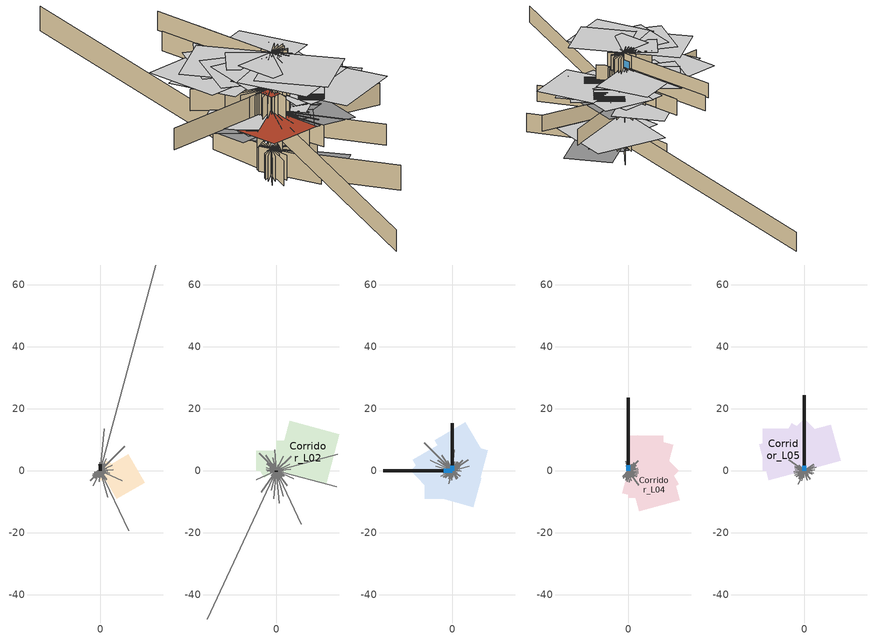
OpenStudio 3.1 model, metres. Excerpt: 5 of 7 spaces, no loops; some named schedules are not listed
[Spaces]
Corridor_L01
 floor adiabatic (3_Floor_Interior-Concrete): 3.04,0 3.04,-3.04 0,-3.04 0,0 z0; 2.99,0.8 3.8,-2.19 0.8,-2.99 0,0 z0; 9.06,5.23 14.3,-3.83 5.23,-9.06 0,0 z0; 2.84,2.84 5.68,0 2.84,-2.84 0,0 z0; 1.83,3.18 5.01,1.34 3.18,-1.83 0,0 z0
 wall outside (2_Wall_MetalFrame): 0,0 0,2.04 z0:4.27
 wall adiabatic (2_Wall_Interior-WoodFrame): 0,0 -1.01,-0.09 / 0,0 -1.97,-0.53 / 0,0 -2.4,-1.12 / 0,0 -2.53,-1.77 / 0,0 -3.26,-3.26 / 0,0 -1.76,-2.52 / 0,0 -2.24,-4.8 / 0,0 -0.61,-2.28 / 0,0 -0.32,-3.64 / 0,0 0.18,-2.06 / 0,0 2.31,-8.63 / 0,0 9.08,-19.46 / 0,0 2.1,-3 / 0,0 0.84,-0.84 / 0,0 1.43,-1 / 0,0 7.12,-3.32 / 0,0 3.09,-0.83 / 0,0 2.33,-0.2 / 0,0 4.12,0.36 / 0,0 2.04,0.55 / 0,0 3.82,1.78 / 0,0 1.42,0.99 / 0,0 7.93,7.93 / 0,0 1.59,2.28 / 0,0 1.81,3.89 / 0,0 17.79,66.41 / 0,0 1.19,13.54 / 0,0 -0.24,2.76 / 0,0 -0.57,2.14 z0:4.27
Corridor_L02
 floor to Corridor_L01 (3_Floor_Interior-WoodFrame): 4.3,16.05 20.36,11.75 16.05,-4.3 0,0 z7.32; 9.68,9.68 9.68,0 0,0 0,9.68 z7.32
 floor adiabatic (3_Floor_Interior-WoodFrame): 4.61,7.99 6.3,1.69 0,0 -1.69,6.3 z7.32; 0.59,2.2 1.39,0.81 0,0 -0.81,1.39 z7.32; 0,4.12 2.06,2.06 0,0 -2.06,2.06 z7.32; -0.94,3.49 1.28,2.21 0,0 -2.21,1.28 z7.32; -2.9,5.03 1.06,3.97 0,0 -3.97,1.06 z7.32; 0,6.46 0,0 -6.46,0 -6.46,6.46 z7.32; -0.71,2.65 0,0 -2.65,-0.71 -3.35,1.94 z7.32; -2.24,3.88 0,0 -3.88,-2.24 -6.13,1.64 z7.32
 wall outside (2_Wall_MetalFrame): 0,0 0,-0.34 z7.32:8.25
 wall adiabatic (2_Wall_Interior-WoodFrame): 0,0 -1.07,2.29 / 0,0 -3.49,4.98 / 0,0 -5.55,5.55 / 0,0 -3.09,2.17 / 0,0 -2.12,0.99 / 0,0 -3.32,0.89 / 0,0 -3.34,0.29 / 0,0 -2.88,-0.25 / 0,0 -2.04,-0.55 / 0,0 -6.47,-3.02 / 0,0 -1.14,-0.8 / 0,0 -1.61,-1.61 / 0,0 -4.86,-6.94 / 0,0 -22.34,-47.91 / 0,0 -1.7,-6.33 / 0,0 -0.79,-9.01 / 0,0 0.92,-10.51 / 0,0 2.2,-8.2 / 0,0 8.07,-17.31 / 0,0 3.45,-4.93 / 0,0 1.97,-1.97 / 0,0 2.52,-1.76 / 0,0 5.66,-2.64 / 0,0 19.45,-5.21 / 0,0 2.23,-0.2 / 0,0 4.69,0.41 / 0,0 19.86,5.32 / 0,0 4.31,2.01 / 0,0 0.61,0.43 / 0,0 4.73,4.73 / 0,0 2.15,4.6 / 0,0 0.52,1.96 / 0,0 0.05,0.63 / 0,0 -0.6,6.81 / 0,0 -1.11,4.14 z7.32:10.97; 0,0 0.19,0.27 z7.32:9.57
 roof outside (4_Roof_WoodFrame): 0,-9.87 0,0 -9.87,0 -9.87,-9.87 z10.97
Corridor_L03
 floor adiabatic (3_Floor_Interior-WoodFrame): -6.76,6.76 0,0 -6.76,-6.76 -13.52,0 z10.97; -3.72,1 0,0 -1,-3.72 -4.71,-2.72 z10.97; 0,0 1.24,-4.61 -3.38,-5.85 -4.61,-1.24 z10.97; 0,0 2.43,-4.21 -1.78,-6.63 -4.21,-2.43 z10.97; 0,0 2.3,-2.3 0,-4.6 -2.3,-2.3 z10.97; 0,0 4.38,-2.53 1.85,-6.91 -2.53,-4.38 z10.97; 0,0 9.28,-2.49 6.79,-11.77 -2.49,-9.28 z10.97; 3.62,0 3.62,-3.62 0,-3.62 0,0 z10.97; 5.62,1.51 7.13,-4.11 1.51,-5.62 0,0 z10.97; 2.21,2.21 4.42,0 2.21,-2.21 0,0 z10.97; 1.64,2.83 4.47,1.2 2.83,-1.64 0,0 z10.97; 2.4,8.96 11.36,6.56 8.96,-2.4 0,0 z10.97; 1.31,1.31 1.31,0 0,0 0,1.31 z10.97; 3.63,6.28 4.96,1.33 0,0 -1.33,4.96 z10.97; 0,5.97 2.98,2.98 0,0 -2.98,2.98 z10.97; -0.53,1.98 0.72,1.25 0,0 -1.25,0.72 z10.97; -0.51,0.88 0.19,0.7 0,0 -0.7,0.19 z10.97; 0,2.18 0,0 -2.18,0 -2.18,2.18 z10.97; -0.27,1.01 0,0 -1.01,-0.27 -1.29,0.74 z10.97; -1.56,1.56 0,0 -1.56,-1.56 -3.12,0 z10.97; -1.86,1.07 0,0 -1.07,-1.86 -2.93,-0.78 z10.97; -5.41,1.45 0,0 -1.45,-5.41 -6.86,-3.96 z10.97; 0,0 0,-2.39 -2.39,-2.39 -2.39,0 z10.97; 0,0 0.61,-2.29 -1.68,-2.91 -2.29,-0.61 z10.97; 0,0 0.97,-1.68 -0.71,-2.65 -1.68,-0.97 z10.97; 0,0 4.66,-4.66 0,-9.33 -4.66,-4.66 z10.97; 0,0 0.84,-0.49 0.36,-1.33 -0.49,-0.84 z10.97
 floor to Corridor_L02 (3_Floor_Interior-WoodFrame): -6.57,3.79 0,0 -3.79,-6.57 -10.37,-2.78 z10.97; 0,0 0,-9 -9,-9 -9,0 z10.97; 4.84,2.8 7.64,-2.05 2.8,-4.84 0,0 z10.97; 4.18,15.6 9.89,5.71 0,0 -5.71,9.89 z10.97; -4.7,8.13 0,0 -8.13,-4.7 -12.83,3.44 z10.97
 wall outside (2_Wall_WoodFrame): 0,0 -2.44,0 / 0,0 -1.71,0 / 0,0 -3.21,0 / 0,0 -0.7,0 / 0,0 -3.61,0 / 0,0 -1.96,0 / 0,0 -4.93,0 / 0,0 -2.01,0 / 0,0 -22.39,0 / 0,0 -2.52,0 / 0,0 -2.34,0 / 0,0 0,9.25 / 0,0 0,15.33 / 0,0 0,14.67 z10.97:14.63
 wall adiabatic (2_Wall_Interior-WoodFrame): 0,0 -0.37,0.79 / 0,0 -3.48,4.97 / 0,0 -9.02,9.02 / 0,0 -4.72,3.3 / 0,0 -7.09,3.3 / 0,0 -5.41,1.45 / 0,0 -2.54,0.22 / 0,0 -2.25,-0.2 / 0,0 -3.02,-0.81 / 0,0 -3.07,-1.43 / 0,0 -2.95,-2.06 / 0,0 -2.23,-2.23 / 0,0 -1.31,-1.87 / 0,0 -1.23,-2.64 / 0,0 -1.13,-4.23 / 0,0 -0.26,-3.02 / 0,0 0.19,-2.14 / 0,0 0.26,-0.98 / 0,0 1.29,-2.76 / 0,0 1.72,-2.46 / 0,0 1.26,-1.26 / 0,0 2.52,-1.76 / 0,0 1.51,-0.71 / 0,0 0.81,-0.22 / 0,0 2.81,-0.25 / 0,0 2.31,0.2 / 0,0 5.38,1.44 / 0,0 2.4,1.12 / 0,0 5.12,3.59 / 0,0 3.31,3.31 / 0,0 1.87,2.67 / 0,0 1.33,2.86 / 0,0 0.78,2.93 / 0,0 0.59,6.75 / 0,0 -0.15,1.7 / 0,0 -0.28,1.03 / 0,0 -1.49,3.2 / 0,0 -1.94,2.77 / 0,0 -2.23,2.23 / 0,0 -2.52,1.76 / 0,0 -1.47,0.68 / 0,0 -1.7,0.46 / 0,0 -3.09,0.27 / 0,0 -3.02,-0.26 / 0,0 -1.88,-0.5 / 0,0 -3.74,-1.74 / 0,0 -2.97,-2.08 z10.97:14.63
 window (1_Win_Storefront): 0,0 -1.48,0 / 0,0 -1.48,0 / 0,0 -1.48,0 / 0,0 -1.48,0 z10.97:12.46; 0,0 -2.5,0 / 0,0 -2.75,0 / 0,0 -2.21,0 z10.97:13.41; 0,0 -1.61,0 / 0,0 -1.61,0 / 0,0 -1.61,0 / 0,0 -1.61,0 / 0,0 -1.61,0 / 0,0 -1.61,0 / 0,0 -1.61,0 / 0,0 -1.61,0 / 0,0 -1.61,0 / 0,0 -1.61,0 / 0,0 -1.61,0 / 0,0 -1.61,0 / 0,0 0,1.61 / 0,0 0,1.61 / 0,0 0,1.61 / 0,0 0,1.61 / 0,0 0,1.61 / 0,0 0,1.61 / 0,0 0,1.61 / 0,0 0,1.61 / 0,0 0,1.61 / 0,0 0,1.61 / 0,0 0,1.61 / 0,0 0,1.61 / 0,0 0,1.61 / 0,0 0,1.61 z10.97:12.59; 0,0 0,1.52 / 0,0 0,1.52 z10.97:12.49
 roof outside (4_Roof_WoodFrame): 0,-0.72 0,0 -0.72,0 -0.72,-0.72 z14.63; 0,-2.58 0,0 -2.58,0 -2.58,-2.58 z14.63
Corridor_L04
 floor to Corridor_L03 (3_Floor_Interior-WoodFrame): 0,0 7.33,-1.96 5.37,-9.3 -1.96,-7.33 z14.33; 8.7,0 8.7,-8.7 0,-8.7 0,0 z14.33; 13.06,3.5 16.57,-9.56 3.5,-13.06 0,0 z14.33; 10.34,5.97 16.31,-4.37 5.97,-10.34 0,0 z14.33; 8.13,8.13 16.26,0 8.13,-8.13 0,0 z14.33; 1.95,3.38 5.33,1.43 3.38,-1.95 0,0 z14.33; 3.07,11.45 14.51,8.38 11.45,-3.07 0,0 z14.33; 11.24,11.24 11.24,0 0,0 0,11.24 z14.33
 wall outside (2_Wall_WoodFrame): 0,0 0,3.37 / 0,0 0,2.06 / 0,0 0,23.5 / 0,0 0,5.18 / 0,0 0,9.7 / 0,0 0,15.4 / 0,0 0,16.09 z14.33:17.68
 wall adiabatic (2_Wall_Interior-WoodFrame): 0,0 -1.89,-1.89 / 0,0 -1.7,-2.42 / 0,0 -1,-2.15 / 0,0 -0.85,-3.17 / 0,0 -0.31,-3.55 / 0,0 0.33,-3.76 / 0,0 0.86,-3.2 / 0,0 1.03,-2.2 / 0,0 3.36,-4.79 / 0,0 1.97,-1.97 / 0,0 2.71,-1.9 / 0,0 2.88,-1.34 / 0,0 3.2,-0.86 / 0,0 3.21,-0.28 / 0,0 3.25,0.28 / 0,0 3.07,0.82 / 0,0 2.17,1.01 / 0,0 2.5,1.75 / 0,0 3.25,3.25 / 0,0 1.83,2.61 / 0,0 0.95,2.04 / 0,0 0.28,1.03 / 0,0 0.27,3.14 / 0,0 -0.16,1.87 / 0,0 -0.83,3.11 / 0,0 -0.74,1.59 / 0,0 -0.51,0.72 z14.33:17.68
 window (1_Win_Storefront): 0,0 0,1.7 z14.33:16.03; 0,0 0,1.61 / 0,0 0,1.61 / 0,0 0,1.61 / 0,0 0,1.61 / 0,0 0,1.61 / 0,0 0,1.61 / 0,0 0,1.61 / 0,0 0,1.61 / 0,0 0,1.61 / 0,0 0,1.61 / 0,0 0,1.61 / 0,0 0,1.61 / 0,0 0,1.61 / 0,0 0,1.61 / 0,0 0,1.61 / 0,0 0,1.61 / 0,0 0,1.61 / 0,0 0,1.61 / 0,0 0,1.61 / 0,0 0,1.61 / 0,0 0,1.61 / 0,0 0,1.61 / 0,0 0,1.61 / 0,0 0,1.61 / 0,0 0,1.61 / 0,0 0,1.61 z14.33:15.94; 0,0 0,1.48 z14.33:15.81; 0,0 0,1.52 / 0,0 0,1.52 z14.33:15.84
Corridor_L05
 floor to Corridor_L04 (3_Floor_Interior-WoodFrame): 8.58,14.87 11.73,3.14 0,0 -3.14,11.73 z17.55; 2.65,9.88 6.26,3.62 0,0 -3.62,6.26 z17.55; 0,16.76 8.38,8.38 0,0 -8.38,8.38 z17.55; -4.11,15.35 5.62,9.73 0,0 -9.73,5.62 z17.55; -5.37,9.3 1.96,7.33 0,0 -7.33,1.96 z17.55; 0,13.53 0,0 -13.53,0 -13.53,13.53 z17.55; -3.09,11.53 0,0 -11.53,-3.09 -14.62,8.44 z17.55
 wall outside (2_Wall_WoodFrame): 0,0 0,2.14 / 0,0 0,24.43 / 0,0 0,5.38 / 0,0 0,16.72 / 0,0 0,10.09 / 0,0 0,16 z17.55:20.78
 wall adiabatic (2_Wall_Interior-WoodFrame): 0,0 -1.79,1.79 / 0,0 -4.98,3.49 / 0,0 -3.12,1.45 / 0,0 -3.19,0.86 / 0,0 -2.88,0.25 / 0,0 -3.43,-0.3 / 0,0 -3.24,-0.87 / 0,0 -3.07,-1.43 / 0,0 -2.71,-1.9 / 0,0 -1.76,-1.76 / 0,0 -1.82,-2.6 / 0,0 -2.02,-4.33 / 0,0 -0.86,-3.2 / 0,0 -0.2,-2.33 / 0,0 0.1,-1.11 / 0,0 0.85,-3.16 / 0,0 0.82,-1.77 / 0,0 1.92,-2.74 / 0,0 1.29,-1.29 / 0,0 0.75,-0.52 / 0,0 2.52,-1.18 / 0,0 2.97,-0.8 / 0,0 2.46,-0.21 / 0,0 3.4,0.3 / 0,0 3.79,1.02 / 0,0 3.12,1.45 / 0,0 3.03,2.12 z17.55:20.78
 window (1_Win_Storefront): 0,0 0,1.61 / 0,0 0,1.61 / 0,0 0,1.61 / 0,0 0,1.61 / 0,0 0,1.61 / 0,0 0,1.61 / 0,0 0,1.61 / 0,0 0,1.61 / 0,0 0,1.61 / 0,0 0,1.61 / 0,0 0,1.61 / 0,0 0,1.61 / 0,0 0,1.61 / 0,0 0,1.61 / 0,0 0,1.61 / 0,0 0,1.61 / 0,0 0,1.61 / 0,0 0,1.61 / 0,0 0,1.61 / 0,0 0,1.61 / 0,0 0,1.61 / 0,0 0,1.61 / 0,0 0,1.61 / 0,0 0,1.61 / 0,0 0,1.61 / 0,0 0,1.61 z17.55:19.16; 0,0 0,1.48 z17.55:19.03; 0,0 0,1.52 / 0,0 0,1.52 z17.55:19.07
 ceiling to Corridor_L06: -10.51,-6.07 0,0 -6.07,10.51 -16.59,4.44 z20.78; -5.11,-5.11 0,0 -5.11,5.11 -10.23,0 z20.78; -5.93,-10.26 0,0 -10.26,5.93 -16.19,-4.34 z20.78; -2.91,-10.85 0,0 -10.85,2.91 -13.76,-7.95 z20.78; 0,-7.59 0,0 -7.59,0 -7.59,-7.59 z20.78; -9.56,-16.57 3.5,-13.06 0,0 -13.06,-3.5 z20.78; -4.37,-16.31 5.97,-10.34 0,0 -10.34,-5.97 z20.78
[Site]
SAN JOSE INTL: Latitude {deg}=37.34; Longitude {deg}=-121.95; Time Zone {hr}=-8; Elevation {m}=15.5448
[SizingPeriod:DesignDay] Barometric Pressure {Pa}=101146; Wind Speed {m/s}=2.4; Sky Clearness=0; Rain Indicator=0; Snow Indicator=0; Day of Month=21; Daylight Saving Time Indicator=0; Humidity Indicating Type=Wetbulb; Dry-Bulb Temperature Range Modifier Type=DefaultMultipliers
Name | Maximum Dry-Bulb Temperature {C} | Daily Dry-Bulb Temperature Range {deltaC} | Humidity Indicating Conditions at Maximum Dry-Bulb | Wind Direction {deg} | Month | Day Type | Solar Model Indicator | ASHRAE Taub | ASHRAE Taud
SAN JOSE INTL Ann Htg 99.6% Condns DB | 2.2 | 0 | 2.2 | 150 | 12 | WinterDesignDay | ASHRAEClearSky
SAN JOSE INTL  June .4% Condns DB=>MCWB | 35 | 11.8 | 19.8 | 330 | 6 | SummerDesignDay | ASHRAETau | 0.363 | 2.418
SAN JOSE INTL  July .4% Condns DB=>MCWB | 34.8 | 11.7 | 20.7 | 330 | 7 | SummerDesignDay | ASHRAETau | 0.367 | 2.418
SAN JOSE INTL  August .4% Condns DB=>MCWB | 34.4 | 11.6 | 19.3 | 330 | 8 | SummerDesignDay | ASHRAETau | 0.35 | 2.459
[Site:WaterMainsTemperature]
Calculation Method=Schedule; Temperature Schedule=WaterMainCZ04
[Building]
<Name>Freedom Circle - Building A</Name>: North Axis {deg}=45
[Material]
Name | Roughness | Thickness {m} | Conductivity {W/m-K} | Density {kg/m3} | Specific Heat {J/kg-K} | Thermal Absorptance | Solar Absorptance | Visible Absorptance
Air Cavity 4in or more | Smooth | 0.1524 | 0.940308 | 1.28148 | 1004.832
Board_5/8in Gypsum; Board_5/8in Gypsum 1; Board_5/8in Gypsum 2; Board_5/8in Gypsum 3; Board_5/8in Gypsum 4; Board_5/8in Gypsum 5; Board_5/8in Gypsum 6; Board_5/8in Gypsum 7 | MediumRough | 0.016002 | 0.158656 | 640.739 | 1130.436 | 0.9 | 0.7 | 0.8
Board_1/2in Plywood; Board_1/2in Plywood 1 | Smooth | 0.0127 | 0.11544 | 480.554 | 1884.06
Finishes_3/4in Flooring | MediumRough | 0.01905 | 0.0455183 | 288.332 | 1381.644 | 0.9 | 0.7 | 0.8
Finishes_Interior Walls | MediumRough | 0.00635 | 0.0735562 | 464.535 | 1884.06 | 0.9 | 0.7 | 0.8
Finishes_1/4in Roofing | MediumRough | 0.00635 | 0.240918 | 2075.99 | 1507.248 | 0.83 | 0.35 | 0.83
Finishes_Stucco; Finishes_Stucco 1 | MediumRough | 0.022352 | 0.700948 | 1855.1 | 837.36 | 0.9 | 0.7 | 0.8
Roof/Floor_6in Concrete | Smooth | 0.1524 | 1.9514 | 2239.06 | 921.096 | 0.9 | 0.7 | 0.8
Vapor Permeable Felt; Vapor Permeable Felt 1 | Smooth | 0.003302 | 0.299936 | 230.666 | 1256.04
[Material:NoMass] Roughness=Smooth
Name | Thermal Resistance {m2-K/W}
Roof/Floor_Wood Frame R-19 | 3.12545
Roof/Floor_Wood Frame R-38 | 5.39175
Wall_Wood Frame R-19; Wall_Wood Frame R-19 1 | 2.06248
Wall_Wood Frame R-21 | 2.15747
[Construction]
2_Wall_Interior-WoodFrame: Board_5/8in Gypsum, Wall_Wood Frame R-19, Board_5/8in Gypsum
2_Wall_MetalFrame: Finishes_Stucco, Board_5/8in Gypsum 1, Wall_Wood Frame R-21, Board_5/8in Gypsum 2, Board_5/8in Gypsum 3
2_Wall_WoodFrame: Finishes_Stucco 1, Vapor Permeable Felt, Wall_Wood Frame R-19 1, Board_5/8in Gypsum 4, Board_5/8in Gypsum 5
3_Floor_Interior-WoodFrame: Finishes_Interior Walls, Board_1/2in Plywood, Roof/Floor_Wood Frame R-19, Board_5/8in Gypsum 6
3_Floor_Interior-Concrete: Finishes_3/4in Flooring, Roof/Floor_6in Concrete
4_Roof_WoodFrame: Finishes_1/4in Roofing, Vapor Permeable Felt 1, Board_1/2in Plywood 1, Air Cavity 4in or more, Roof/Floor_Wood Frame R-38, Board_5/8in Gypsum 7
1_Win_Storefront: 1_Win_Storefront Material
[WindowMaterial:SimpleGlazingSystem]
1_Win_Storefront Material: U-Factor {W/m2-K}=2.32809; Solar Heat Gain Coefficient=0.26; Visible Transmittance=0.46
[Space]
Name | Building Story | Thermal Zone | Design Specification Outdoor Air Object
Corridor_L01 | Corridor_Level_01 | TZ-Corridor_L01 | TZ-Corridor_L01 Design Specification Outdoor Air
Corridor_L02 | Corridor_Level_02 | TZ-Corridor_L02 | TZ-Corridor_L02 Design Specification Outdoor Air
Corridor_L03 | Corridor_Level_03 | TZ-Corridor_L03 | TZ-Corridor_L03 Design Specification Outdoor Air
Corridor_L04 | Corridor_Level_04 | TZ-Corridor_L04 | TZ-Corridor_L04 Design Specification Outdoor Air
Corridor_L05 | Corridor_Level_05 | TZ-Corridor_L05 | TZ-Corridor_L05 Design Specification Outdoor Air
[ThermalZone] Multiplier=1; Use Ideal Air Loads=No
Name | Volume {m3} | Thermostat
TZ-Corridor_L01 | 674.119 | TZ-Corridor_L01 Thermostat
TZ-Corridor_L02 | 1888.82 | TZ-Corridor_L02 Thermostat
TZ-Corridor_L03 | 3576.36 | TZ-Corridor_L03 Thermostat
TZ-Corridor_L04 | 2926.55 | TZ-Corridor_L04 Thermostat
TZ-Corridor_L05 | 2740.47 | TZ-Corridor_L05 Thermostat
[BuildingStory]
Corridor_Level_01; Corridor_Level_02; Corridor_Level_03; Corridor_Level_04; Corridor_Level_05
[People:Definition] Number of People Calculation Method=People/Area; People per Space Floor Area {person/m2}=0.0538196; Fraction Radiant=0.3; Sensible Heat Fraction=0.5
Corridor_L01 People Definition; Corridor_L02 People Definition; Corridor_L03 People Definition; Corridor_L04 People Definition; Corridor_L05 People Definition
[People] Number of People Schedule=OfficeOccupancy; Multiplier=1
Name | People Definition | Space or SpaceType | Activity Level Schedule
Corridor_L01 People | Corridor_L01 People Definition | Corridor_L01 | Corridor_L01 People Activity Level
Corridor_L02 People | Corridor_L02 People Definition | Corridor_L02 | Corridor_L02 People Activity Level
Corridor_L03 People | Corridor_L03 People Definition | Corridor_L03 | Corridor_L03 People Activity Level
Corridor_L04 People | Corridor_L04 People Definition | Corridor_L04 | Corridor_L04 People Activity Level
Corridor_L05 People | Corridor_L05 People Definition | Corridor_L05 | Corridor_L05 People Activity Level
[SpaceInfiltration:DesignFlowRate] Schedule=OfficeInfiltration; Design Flow Rate Calculation Method=Flow/ExteriorWallArea; Flow per Exterior Surface Area {m3/s-m2}=0.00187757; Constant Term Coefficient=0; Temperature Term Coefficient=0; Velocity Term Coefficient=0.224052; Velocity Squared Term Coefficient=0
Name | Space or SpaceType
Corridor_L01 Space Infiltration Design Flow Rate 1 | Corridor_L01
Corridor_L02 Space Infiltration Design Flow Rate 1 | Corridor_L02
Corridor_L03 Space Infiltration Design Flow Rate 1 | Corridor_L03
Corridor_L04 Space Infiltration Design Flow Rate 1 | Corridor_L04
Corridor_L05 Space Infiltration Design Flow Rate 1 | Corridor_L05
[Lights:Definition] Design Level Calculation Method=Watts/Area; Fraction Radiant=0.97; Return Air Fraction=0
Name | Watts per Space Floor Area {W/m2}
Corridor_L01 Regulated Lights Definition | 9.03613
Corridor_L02 Regulated Lights Definition | 3.08476
Corridor_L03 Regulated Lights Definition | 3.556
Corridor_L04 Regulated Lights Definition | 3.8368
Corridor_L05 Regulated Lights Definition | 3.83262
[Lights] Schedule=OfficeLights; Fraction Replaceable=1
Name | Lights Definition | Space or SpaceType
Corridor_L01 Regulated Lights | Corridor_L01 Regulated Lights Definition | Corridor_L01
Corridor_L02 Regulated Lights | Corridor_L02 Regulated Lights Definition | Corridor_L02
Corridor_L03 Regulated Lights | Corridor_L03 Regulated Lights Definition | Corridor_L03
Corridor_L04 Regulated Lights | Corridor_L04 Regulated Lights Definition | Corridor_L04
Corridor_L05 Regulated Lights | Corridor_L05 Regulated Lights Definition | Corridor_L05
[AvailabilityManager:NightCycle] Applicability Schedule=Always On Discrete; Control Type=CycleOnAny; Thermostat Tolerance {deltaC}=1.11111; Cycling Run Time Control Type=ThermostatWithMinimumRunTime; Cycling Run Time {s}=900
Availability Manager Night Cycle 1; Availability Manager Night Cycle 2
[ThermostatSetpoint:DualSetpoint] Heating Setpoint Temperature Schedule=OfficeHtgSetpt; Cooling Setpoint Temperature Schedule=OfficeClgSetpt
TZ-Corridor_L01 Thermostat; TZ-Corridor_L02 Thermostat; TZ-Corridor_L03 Thermostat; TZ-Corridor_L04 Thermostat; TZ-Corridor_L05 Thermostat
[DesignSpecification:OutdoorAir] Outdoor Air Method=Maximum; Outdoor Air Flow per Person {m3/s-person}=0; Outdoor Air Flow per Floor Area {m3/s-m2}=0.000762
TZ-Corridor_L01 Design Specification Outdoor Air; TZ-Corridor_L02 Design Specification Outdoor Air; TZ-Corridor_L03 Design Specification Outdoor Air; TZ-Corridor_L04 Design Specification Outdoor Air; TZ-Corridor_L05 Design Specification Outdoor Air
[Schedule:Week]
WaterMainCZ04JanWk: WaterMainCZ04Jan, WaterMainCZ04Jan, WaterMainCZ04Jan, WaterMainCZ04Jan, WaterMainCZ04Jan, WaterMainCZ04Jan, WaterMainCZ04Jan, WaterMainCZ04Jan, WaterMainCZ04Jan, WaterMainCZ04Jan, WaterMainCZ04Jan, WaterMainCZ04Jan
WaterMainCZ04FebWk: WaterMainCZ04Feb, WaterMainCZ04Feb, WaterMainCZ04Feb, WaterMainCZ04Feb, WaterMainCZ04Feb, WaterMainCZ04Feb, WaterMainCZ04Feb, WaterMainCZ04Feb, WaterMainCZ04Feb, WaterMainCZ04Feb, WaterMainCZ04Feb, WaterMainCZ04Feb
WaterMainCZ04MarWk: WaterMainCZ04Mar, WaterMainCZ04Mar, WaterMainCZ04Mar, WaterMainCZ04Mar, WaterMainCZ04Mar, WaterMainCZ04Mar, WaterMainCZ04Mar, WaterMainCZ04Mar, WaterMainCZ04Mar, WaterMainCZ04Mar, WaterMainCZ04Mar, WaterMainCZ04Mar
WaterMainCZ04AprWk: WaterMainCZ04Apr, WaterMainCZ04Apr, WaterMainCZ04Apr, WaterMainCZ04Apr, WaterMainCZ04Apr, WaterMainCZ04Apr, WaterMainCZ04Apr, WaterMainCZ04Apr, WaterMainCZ04Apr, WaterMainCZ04Apr, WaterMainCZ04Apr, WaterMainCZ04Apr
WaterMainCZ04MayWk: WaterMainCZ04May, WaterMainCZ04May, WaterMainCZ04May, WaterMainCZ04May, WaterMainCZ04May, WaterMainCZ04May, WaterMainCZ04May, WaterMainCZ04May, WaterMainCZ04May, WaterMainCZ04May, WaterMainCZ04May, WaterMainCZ04May
WaterMainCZ04JunWk: WaterMainCZ04Jun, WaterMainCZ04Jun, WaterMainCZ04Jun, WaterMainCZ04Jun, WaterMainCZ04Jun, WaterMainCZ04Jun, WaterMainCZ04Jun, WaterMainCZ04Jun, WaterMainCZ04Jun, WaterMainCZ04Jun, WaterMainCZ04Jun, WaterMainCZ04Jun
WaterMainCZ04JulWk: WaterMainCZ04Jul, WaterMainCZ04Jul, WaterMainCZ04Jul, WaterMainCZ04Jul, WaterMainCZ04Jul, WaterMainCZ04Jul, WaterMainCZ04Jul, WaterMainCZ04Jul, WaterMainCZ04Jul, WaterMainCZ04Jul, WaterMainCZ04Jul, WaterMainCZ04Jul
WaterMainCZ04AugWk: WaterMainCZ04Aug, WaterMainCZ04Aug, WaterMainCZ04Aug, WaterMainCZ04Aug, WaterMainCZ04Aug, WaterMainCZ04Aug, WaterMainCZ04Aug, WaterMainCZ04Aug, WaterMainCZ04Aug, WaterMainCZ04Aug, WaterMainCZ04Aug, WaterMainCZ04Aug
WaterMainCZ04SepWk: WaterMainCZ04Sep, WaterMainCZ04Sep, WaterMainCZ04Sep, WaterMainCZ04Sep, WaterMainCZ04Sep, WaterMainCZ04Sep, WaterMainCZ04Sep, WaterMainCZ04Sep, WaterMainCZ04Sep, WaterMainCZ04Sep, WaterMainCZ04Sep, WaterMainCZ04Sep
[Schedule:Year]
WaterMainCZ04: 1, 31, WaterMainCZ04JanWk, 2, 28, WaterMainCZ04FebWk, 3, 31, WaterMainCZ04MarWk, 4, 30, WaterMainCZ04AprWk, 5, 31, WaterMainCZ04MayWk, 6, 30, WaterMainCZ04JunWk, 7, 31, WaterMainCZ04JulWk, 8, 31, WaterMainCZ04AugWk, 9, 30, WaterMainCZ04SepWk, 10, 31, WaterMainCZ04OctWk, 11, 30, WaterMainCZ04NovWk, 12, 31, WaterMainCZ04DecWk
OfficeOccupancy: 12, 31, OfficeOccupancyWk
OfficeInfiltration: 12, 31, OfficeInfiltrationWk
OfficeLights: 12, 31, OfficeLightsWk
OfficeHtgSetpt: 12, 31, OfficeHtgSetptWk
OfficeClgSetpt: 12, 31, OfficeClgSetptWk
[Schedule:Ruleset]
Name | Default Day Schedule
Corridor_L01 People Activity Level | Schedule:Day #1
Corridor_L02 People Activity Level | Schedule:Day #2
Corridor_L03 People Activity Level | Schedule:Day #3
Corridor_L04 People Activity Level | Schedule:Day #4
Corridor_L05 People Activity Level | Schedule:Day #5
[Schedule:Constant]
Always On Discrete: Value=1
